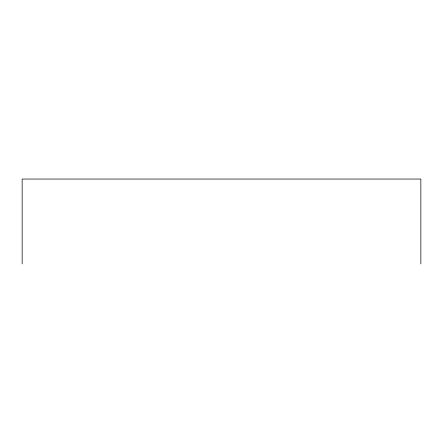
<?xml version="1.0" encoding="UTF-8"?>
<svg xmlns="http://www.w3.org/2000/svg" width="443" height="443" viewBox="0 0 443 443"><rect width="100%" height="100%" fill="white"/><g stroke="black" fill="none" stroke-linecap="round" stroke-linejoin="round"><path stroke-width="0.66" d="M420.85 263.956L420.85 179.044L22.15 179.044L22.15 263.956"/></g></svg>
